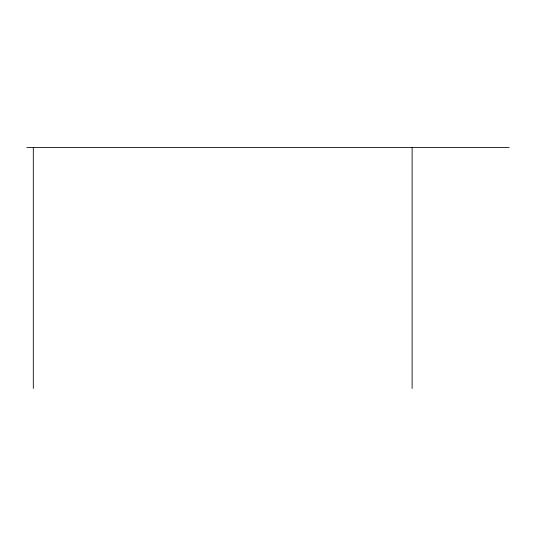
<?xml version="1.0" encoding="UTF-8"?>
<svg xmlns="http://www.w3.org/2000/svg" width="536" height="536" viewBox="0 0 536 536"><rect width="100%" height="100%" fill="white"/><g stroke="black" fill="none" stroke-linecap="round" stroke-linejoin="round"><path stroke-width="0.8" d="M26.8 147.541L509.2 147.541M412.117 147.541L412.117 388.459M33.312 147.541L33.312 388.459"/></g></svg>
